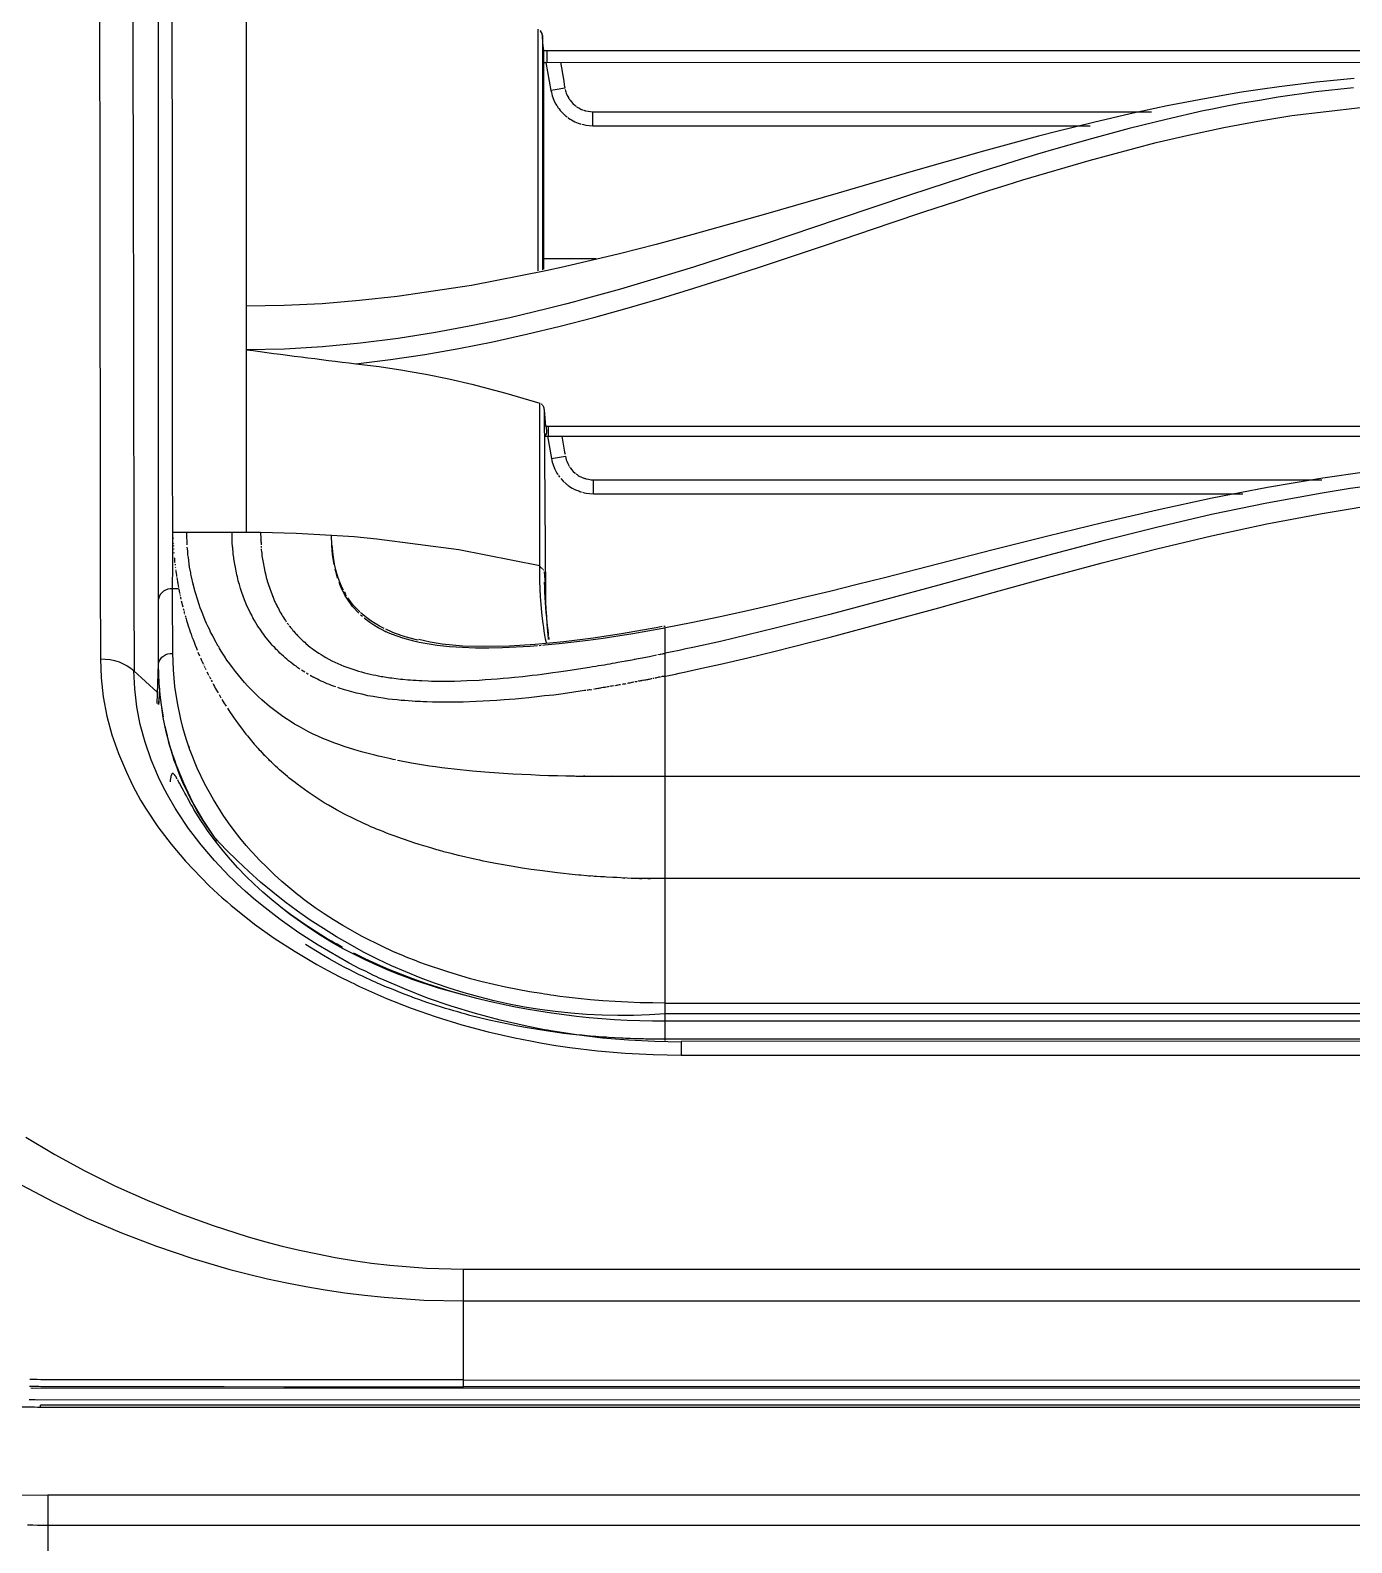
# Model space of a CAD drawing. Header units: millimetres. Extents: x 1291 to 5660, y 748 to 2981.
# Drawn here: x 1593.3 to 1639.9, y 2859.7 to 2913 of the extents above; entities that cross this region are included whole.
import ezdxf

# ---------------------------------------------------------------- set-up
doc = ezdxf.new("R2010")
doc.units = ezdxf.units.MM

msp = doc.modelspace()

# ---------------------------------------------------------------- linework, layer by layer
for p, q in [((1601.454, 2895.285), (1601.469, 2894.854)), ((1598.497, 2893.707), (1598.56, 2893.354)), ((1598.57, 2893.301), (1598.599, 2893.151)), ((1598.657, 2892.88), (1598.71, 2892.667)), ((1615.717, 2877.378), (1615.722, 2891.922)), ((1615.461, 2890.983), (1615.625, 2891.012)), ((1599.557, 2890.382), (1599.62, 2890.257)), ((1614.996, 2890.078), (1614.769, 2890.044)), ((1598.357, 2887.42), (1598.26, 2887.783))]:
    msp.add_line(p, q)
for points in [[(1600.951, 2949.99), (1600.951, 2895.29), (1599.654, 2895.29), (1598.855, 2895.285)], [(1597.858, 2890.668), (1597.858, 2892.372), (1597.849, 2892.943), (1597.849, 2912.781), (1597.839, 2917.166), (1597.839, 2928.908), (1597.849, 2930.66), (1597.849, 2945.905), (1597.858, 2946.902), (1597.858, 2948.267), (1597.868, 2948.688), (1597.868, 2949.477), (1597.839, 2948.872), (1597.824, 2948.267)], [(1600.951, 2884.255), (1600.728, 2884.521), (1600.52, 2884.788), (1600.322, 2885.054), (1600.133, 2885.325), (1599.789, 2885.872), (1599.484, 2886.423), (1599.218, 2886.985), (1598.991, 2887.551), (1598.962, 2887.624), (1598.841, 2887.982), (1598.797, 2888.127), (1598.715, 2888.413), (1598.642, 2888.703), (1598.521, 2889.279), (1598.434, 2889.86), (1598.405, 2890.15), (1598.381, 2890.445), (1598.366, 2890.736), (1598.357, 2891.031), (1598.357, 2891.883), (1598.352, 2892.168), (1598.357, 2895.29), (1598.352, 2897.87), (1598.352, 2909.993), (1598.342, 2911.136), (1598.342, 2941.37)], [(1595.772, 2914.035), (1595.777, 2911.692), (1595.782, 2909.297), (1595.782, 2906.838), (1595.787, 2904.321), (1595.792, 2901.742), (1595.796, 2900.43), (1595.796, 2896.408), (1595.801, 2893.654), (1595.806, 2890.837), (1595.83, 2890.16), (1595.908, 2889.492), (1596.038, 2888.819), (1596.213, 2888.156), (1596.44, 2887.493), (1596.721, 2886.835), (1596.876, 2886.506), (1596.958, 2886.341), (1597.045, 2886.181), (1597.224, 2885.857), (1597.418, 2885.538), (1597.834, 2884.913), (1598.299, 2884.304), (1598.802, 2883.703), (1599.354, 2883.123), (1599.644, 2882.837), (1599.944, 2882.556), (1600.099, 2882.416), (1600.259, 2882.281), (1600.414, 2882.145), (1600.578, 2882.01), (1601.241, 2881.487), (1601.938, 2880.988), (1602.669, 2880.514), (1603.434, 2880.064), (1603.826, 2879.851), (1604.227, 2879.638), (1604.634, 2879.435), (1604.74, 2879.386), (1604.842, 2879.338), (1604.944, 2879.285), (1605.05, 2879.236), (1605.897, 2878.868), (1606.763, 2878.525), (1607.649, 2878.22), (1608.554, 2877.939), (1609.479, 2877.692), (1610.422, 2877.475), (1610.66, 2877.426), (1611.023, 2877.354), (1611.144, 2877.334), (1611.265, 2877.31), (1611.381, 2877.291), (1611.865, 2877.208), (1612.353, 2877.136), (1613.326, 2877.02), (1614.309, 2876.933), (1615.291, 2876.884), (1616.283, 2876.865), (1776.738, 2876.87)], [(1596.953, 2913.56), (1596.953, 2911.223), (1596.958, 2908.832), (1596.963, 2906.378), (1596.968, 2903.866), (1596.973, 2901.296), (1596.977, 2899.985), (1596.977, 2898.663), (1596.982, 2897.323), (1596.982, 2895.972), (1596.987, 2893.219), (1596.992, 2890.407)], [(1611.235, 2904.51), (1611.235, 2913.033)], [(1611.434, 2904.573), (1611.434, 2912.273), (1611.41, 2912.539), (1611.39, 2912.81), (1611.386, 2912.844), (1611.376, 2912.878), (1611.361, 2912.912), (1611.323, 2912.97), (1611.308, 2912.984)], [(1611.39, 2912.81), (1611.39, 2904.544)], [(1611.434, 2912.258), (1611.448, 2912.283)], [(1611.434, 2912.273), (1671.346, 2912.273), (1671.375, 2912.258), (1671.404, 2912.254), (1671.419, 2912.249)], [(1611.54, 2912.273), (1611.54, 2911.862), (1671.332, 2911.857), (1671.399, 2911.847), (1671.458, 2911.833), (1671.52, 2911.818), (1671.574, 2911.799), (1671.646, 2911.755)], [(1611.429, 2911.852), (1611.448, 2911.852), (1611.487, 2911.857), (1611.526, 2911.866)], [(1611.511, 2911.857), (1611.686, 2910.869), (1611.705, 2910.807), (1611.719, 2910.739), (1611.739, 2910.676), (1611.763, 2910.618), (1611.807, 2910.497), (1611.865, 2910.381), (1611.884, 2910.352), (1611.908, 2910.323), (1611.918, 2910.294), (1611.937, 2910.269), (1611.981, 2910.216), (1612.015, 2910.163), (1612.107, 2910.066), (1612.203, 2909.979), (1612.228, 2909.96), (1612.257, 2909.935)], [(1612.024, 2911.862), (1612.141, 2911.194), (1612.16, 2911.068), (1612.184, 2910.947), (1611.836, 2910.889), (1611.69, 2910.869)], [(1640.008, 2911.291), (1638.677, 2911.165), (1637.361, 2911), (1636.698, 2910.908), (1636.04, 2910.807), (1635.711, 2910.753), (1635.381, 2910.695), (1635.057, 2910.637), (1634.728, 2910.579), (1633.421, 2910.323), (1632.115, 2910.042), (1630.813, 2909.742), (1629.525, 2909.418), (1628.877, 2909.253), (1628.228, 2909.084), (1627.589, 2908.909), (1626.941, 2908.73), (1624.38, 2908.004), (1621.815, 2907.254), (1619.255, 2906.509), (1616.69, 2905.788), (1615.403, 2905.444), (1614.106, 2905.115), (1613.457, 2904.955), (1612.808, 2904.8), (1612.16, 2904.65), (1611.511, 2904.51), (1608.893, 2903.997), (1606.265, 2903.605), (1604.944, 2903.46), (1603.622, 2903.353), (1602.291, 2903.285), (1600.951, 2903.266)], [(1612.194, 2910.903), (1612.203, 2910.86), (1612.213, 2910.821), (1612.228, 2910.777), (1612.262, 2910.695), (1612.305, 2910.618), (1612.315, 2910.603), (1612.324, 2910.584), (1612.339, 2910.565), (1612.349, 2910.545), (1612.378, 2910.511), (1612.402, 2910.477), (1612.465, 2910.415), (1612.542, 2910.337), (1612.562, 2910.327), (1612.581, 2910.313)], [(1604.813, 2901.238), (1606.033, 2901.383), (1607.243, 2901.562), (1608.443, 2901.771), (1609.643, 2902.008), (1610.829, 2902.274), (1612.015, 2902.559), (1613.205, 2902.869), (1613.796, 2903.034), (1614.381, 2903.198), (1615.557, 2903.542), (1616.724, 2903.9), (1617.881, 2904.268), (1619.047, 2904.645), (1621.365, 2905.42), (1623.684, 2906.204), (1624.84, 2906.591), (1625.997, 2906.973), (1626.583, 2907.162), (1627.163, 2907.351), (1627.744, 2907.535), (1628.33, 2907.714), (1630.663, 2908.406), (1633.024, 2909.03), (1634.215, 2909.311), (1635.41, 2909.563), (1636.611, 2909.79), (1637.811, 2909.984), (1640.231, 2910.269)], [(1612.281, 2909.916), (1612.31, 2909.897), (1612.368, 2909.863), (1612.421, 2909.829), (1612.533, 2909.766), (1612.654, 2909.718), (1612.721, 2909.698), (1612.75, 2909.689)], [(1612.595, 2910.298), (1612.634, 2910.274), (1612.668, 2910.255), (1612.746, 2910.211), (1612.828, 2910.177)], [(1612.847, 2910.173), (1612.871, 2910.163)], [(1612.891, 2910.158), (1612.91, 2910.153), (1612.997, 2910.134), (1613.084, 2910.124), (1613.171, 2910.119), (1632.865, 2910.119)], [(1613.171, 2909.626), (1613.171, 2910.119)], [(1612.784, 2909.679), (1612.842, 2909.664), (1612.915, 2909.65), (1613.041, 2909.63), (1613.171, 2909.626), (1630.706, 2909.626)], [(1613.288, 2904.936), (1611.444, 2904.936)], [(1611.531, 2891.389), (1611.531, 2891.394), (1611.502, 2891.529), (1611.477, 2891.665), (1611.453, 2891.805), (1611.434, 2891.941), (1611.419, 2892.076), (1611.381, 2892.347), (1611.366, 2892.483), (1611.347, 2892.754), (1611.323, 2893.03), (1611.303, 2893.572), (1611.303, 2893.707), (1611.298, 2893.843), (1611.298, 2899.844)], [(1611.342, 2899.825), (1611.347, 2899.82), (1611.366, 2899.81)], [(1611.376, 2899.796), (1611.39, 2899.781), (1611.4, 2899.767), (1611.424, 2899.718), (1611.434, 2899.68), (1611.444, 2899.646), (1611.453, 2899.607), (1611.477, 2899.322), (1611.497, 2899.041), (1671.283, 2899.041), (1671.317, 2899.036), (1671.346, 2899.031), (1671.37, 2899.026), (1671.38, 2899.026), (1671.395, 2899.022), (1671.414, 2899.017)], [(1611.453, 2899.607), (1611.497, 2893.093), (1611.502, 2892.836), (1611.511, 2892.58), (1611.531, 2892.323), (1611.545, 2892.067), (1611.565, 2891.805), (1611.584, 2891.68), (1611.589, 2891.549), (1611.598, 2891.515)], [(1611.473, 2898.668), (1611.492, 2898.678), (1671.322, 2898.688), (1671.38, 2898.678), (1671.428, 2898.663), (1671.448, 2898.659), (1671.467, 2898.654), (1671.395, 2898.775), (1671.409, 2899.017)], [(1611.502, 2898.683), (1611.55, 2898.818), (1611.531, 2899.036)], [(1611.521, 2898.678), (1611.545, 2898.688)], [(1611.569, 2898.688), (1611.71, 2897.894), (1611.71, 2897.899), (1611.719, 2897.831), (1611.739, 2897.768), (1611.753, 2897.71), (1611.778, 2897.642), (1611.826, 2897.521), (1611.889, 2897.405), (1611.903, 2897.376), (1611.923, 2897.347), (1611.937, 2897.323)], [(1611.608, 2898.688), (1611.608, 2899.041)], [(1612.078, 2898.688), (1612.174, 2898.121), (1612.189, 2898.049)], [(1611.71, 2897.899), (1611.855, 2897.918), (1612.203, 2897.976), (1612.232, 2897.845), (1612.247, 2897.807), (1612.281, 2897.724), (1612.32, 2897.647), (1612.334, 2897.628)], [(1612.344, 2897.608), (1612.358, 2897.594)], [(1612.368, 2897.574), (1612.397, 2897.541), (1612.421, 2897.507), (1612.479, 2897.444), (1612.547, 2897.381), (1612.562, 2897.366)], [(1640.371, 2897.415), (1639.878, 2897.347), (1639.394, 2897.274), (1638.9, 2897.202), (1636.95, 2896.873), (1635.004, 2896.495), (1633.068, 2896.079), (1631.132, 2895.634), (1629.211, 2895.159), (1627.284, 2894.675), (1625.368, 2894.187), (1623.446, 2893.693), (1622.488, 2893.451), (1621.52, 2893.214), (1620.562, 2892.981), (1619.594, 2892.754), (1618.626, 2892.531), (1617.658, 2892.318), (1616.69, 2892.115), (1615.674, 2891.912), (1615.63, 2891.907), (1615.103, 2891.805), (1614.575, 2891.713), (1614.047, 2891.631), (1613.53, 2891.554), (1613.007, 2891.481), (1612.494, 2891.418), (1611.981, 2891.36), (1611.468, 2891.312), (1611.405, 2891.307)], [(1611.957, 2897.294), (1611.995, 2897.24)], [(1612.039, 2897.192), (1612.126, 2897.095), (1612.223, 2897.003), (1612.247, 2896.984), (1612.276, 2896.965), (1612.3, 2896.95), (1612.329, 2896.926), (1612.383, 2896.887), (1612.436, 2896.853), (1612.552, 2896.795), (1612.673, 2896.752), (1612.707, 2896.732), (1612.736, 2896.723), (1612.77, 2896.718)], [(1612.581, 2897.352), (1612.595, 2897.342), (1612.615, 2897.328), (1612.654, 2897.303), (1612.687, 2897.279), (1612.765, 2897.24), (1612.847, 2897.207), (1612.867, 2897.202), (1612.891, 2897.192), (1612.91, 2897.187), (1612.929, 2897.182), (1613.017, 2897.163), (1613.104, 2897.149), (1638.866, 2897.149)], [(1613.191, 2896.655), (1613.191, 2897.149)], [(1612.799, 2896.708), (1612.867, 2896.689), (1612.929, 2896.674), (1613.055, 2896.665), (1613.191, 2896.655), (1636.078, 2896.655)], [(1640.85, 2896.969), (1639.863, 2896.834), (1639.369, 2896.757), (1638.881, 2896.679), (1636.925, 2896.321), (1634.98, 2895.919), (1633.044, 2895.469), (1631.118, 2894.985), (1629.196, 2894.482), (1627.28, 2893.959), (1625.363, 2893.432), (1623.446, 2892.909), (1621.525, 2892.401), (1619.599, 2891.912), (1618.631, 2891.68), (1617.663, 2891.452), (1616.695, 2891.239), (1616.448, 2891.186), (1616.206, 2891.133), (1615.964, 2891.084), (1615.901, 2891.07), (1615.843, 2891.06), (1615.78, 2891.046), (1615.717, 2891.036)], [(1615.717, 2890.228), (1615.843, 2890.252), (1616.085, 2890.3), (1616.206, 2890.329), (1616.448, 2890.378), (1616.695, 2890.431), (1617.179, 2890.537), (1617.668, 2890.644), (1618.636, 2890.871), (1619.599, 2891.104), (1621.53, 2891.597), (1623.451, 2892.11), (1625.368, 2892.638), (1627.284, 2893.17), (1629.201, 2893.698), (1631.122, 2894.216), (1633.049, 2894.709), (1634.98, 2895.169), (1636.925, 2895.59), (1638.881, 2895.963), (1639.369, 2896.045), (1639.863, 2896.122), (1640.352, 2896.2)], [(1598.865, 2894.859), (1598.86, 2895.034), (1598.855, 2895.077), (1598.855, 2895.29), (1598.371, 2895.29)], [(1598.371, 2895.096), (1598.376, 2895.072)], [(1598.376, 2894.922), (1598.381, 2894.898)], [(1598.865, 2894.903), (1598.86, 2894.946)], [(1600.467, 2894.83), (1600.457, 2894.883), (1600.457, 2895.058), (1600.452, 2895.101), (1600.452, 2895.29)], [(1604.048, 2894.158), (1603.995, 2894.496), (1603.966, 2894.84), (1603.956, 2895.188), (1602.708, 2895.256), (1601.454, 2895.285), (1601.203, 2895.285), (1600.951, 2895.29)], [(1601.454, 2895.024), (1601.459, 2894.985)], [(1601.459, 2894.942), (1601.469, 2894.898)], [(1611.298, 2894.114), (1608.438, 2894.675), (1605.549, 2895.058), (1604.755, 2895.13), (1603.956, 2895.188)], [(1598.381, 2894.825), (1598.386, 2894.801)], [(1598.386, 2894.729), (1598.391, 2894.704)], [(1598.395, 2894.579), (1598.4, 2894.554)], [(1598.41, 2894.404), (1598.415, 2894.38), (1598.424, 2894.259), (1598.429, 2894.23)], [(1606.212, 2887.275), (1606.125, 2887.29), (1606.042, 2887.309), (1605.941, 2887.329), (1605.839, 2887.353), (1605.723, 2887.377), (1605.607, 2887.406), (1605.476, 2887.435), (1605.345, 2887.469), (1605.055, 2887.546), (1604.895, 2887.59), (1604.736, 2887.638), (1604.397, 2887.745), (1604.213, 2887.812), (1604.034, 2887.875), (1603.84, 2887.953), (1603.651, 2888.03), (1603.477, 2888.108), (1603.308, 2888.185), (1603.138, 2888.267), (1602.974, 2888.355), (1602.809, 2888.447), (1602.654, 2888.538), (1602.495, 2888.635), (1602.345, 2888.732), (1602.195, 2888.834), (1601.904, 2889.047), (1601.769, 2889.158), (1601.498, 2889.39), (1601.372, 2889.506), (1601.246, 2889.627), (1601.125, 2889.753), (1601.004, 2889.874), (1600.888, 2890.005), (1600.777, 2890.131), (1600.564, 2890.392), (1600.462, 2890.528), (1600.365, 2890.658), (1600.268, 2890.794), (1600.181, 2890.929), (1600.089, 2891.07), (1600.007, 2891.205), (1599.988, 2891.244), (1599.964, 2891.278), (1599.915, 2891.365), (1599.886, 2891.413), (1599.828, 2891.52), (1599.765, 2891.646), (1599.731, 2891.709), (1599.692, 2891.781), (1599.659, 2891.859), (1599.605, 2891.965), (1599.552, 2892.076), (1599.504, 2892.188), (1599.417, 2892.41), (1599.368, 2892.522), (1599.329, 2892.633), (1599.291, 2892.749), (1599.213, 2892.972), (1599.179, 2893.088), (1599.146, 2893.199), (1599.063, 2893.514), (1599.054, 2893.567), (1599.039, 2893.615), (1599.01, 2893.77), (1598.996, 2893.819), (1598.991, 2893.872), (1598.952, 2894.066), (1598.908, 2894.404), (1598.899, 2894.453), (1598.894, 2894.496), (1598.889, 2894.545), (1598.889, 2894.588), (1598.884, 2894.637), (1598.87, 2894.772)], [(1598.879, 2894.68), (1598.875, 2894.729)], [(1602.834, 2890.474), (1602.771, 2890.518), (1602.703, 2890.571), (1602.635, 2890.615), (1602.567, 2890.673), (1602.504, 2890.716), (1602.437, 2890.77), (1602.258, 2890.925), (1602.195, 2890.987), (1602.137, 2891.036), (1602.083, 2891.099), (1602.04, 2891.142), (1601.996, 2891.176), (1601.953, 2891.229), (1601.909, 2891.273), (1601.866, 2891.321), (1601.822, 2891.365), (1601.783, 2891.418), (1601.653, 2891.573), (1601.609, 2891.636), (1601.566, 2891.694), (1601.522, 2891.747), (1601.435, 2891.878), (1601.382, 2891.946), (1601.338, 2892.023), (1601.29, 2892.101), (1601.241, 2892.188), (1601.183, 2892.275), (1601.14, 2892.376), (1601.091, 2892.473), (1601.038, 2892.575), (1600.985, 2892.681), (1600.936, 2892.802), (1600.888, 2892.914), (1600.84, 2893.044), (1600.796, 2893.17), (1600.743, 2893.311), (1600.709, 2893.451), (1600.689, 2893.519), (1600.665, 2893.586), (1600.651, 2893.654), (1600.636, 2893.727), (1600.612, 2893.795), (1600.602, 2893.862), (1600.588, 2893.925), (1600.578, 2893.993), (1600.564, 2894.056), (1600.554, 2894.114), (1600.525, 2894.298), (1600.515, 2894.356), (1600.51, 2894.409), (1600.501, 2894.467), (1600.491, 2894.52), (1600.491, 2894.574), (1600.486, 2894.632), (1600.481, 2894.685), (1600.467, 2894.83)], [(1600.477, 2894.729), (1600.472, 2894.787)], [(1601.469, 2894.806), (1601.478, 2894.762)], [(1601.478, 2894.714), (1601.478, 2894.666), (1601.488, 2894.617), (1601.498, 2894.564), (1601.503, 2894.516), (1601.503, 2894.462), (1601.512, 2894.409), (1601.546, 2894.225), (1601.575, 2894.041), (1601.599, 2893.911), (1601.633, 2893.785), (1601.653, 2893.707), (1601.677, 2893.63), (1601.686, 2893.606), (1601.686, 2893.577), (1601.711, 2893.509), (1601.774, 2893.315), (1601.919, 2892.943), (1601.938, 2892.885), (1601.972, 2892.827), (1602.049, 2892.657), (1602.083, 2892.604), (1602.108, 2892.551), (1602.137, 2892.493), (1602.17, 2892.439), (1602.204, 2892.391), (1602.229, 2892.338), (1602.267, 2892.289), (1602.301, 2892.236), (1602.335, 2892.188), (1602.359, 2892.139)], [(1603.966, 2894.84), (1604, 2894.506), (1604.053, 2894.177), (1604.087, 2894.017), (1604.131, 2893.857), (1604.155, 2893.78), (1604.179, 2893.707), (1604.237, 2893.553), (1604.295, 2893.407), (1604.368, 2893.262)], [(1598.415, 2894.356), (1598.42, 2894.332)], [(1598.434, 2894.182), (1598.439, 2894.158), (1598.439, 2894.133)], [(1598.444, 2894.08), (1598.449, 2894.056)], [(1598.458, 2893.983), (1598.463, 2893.959)], [(1598.463, 2893.935), (1598.468, 2893.906), (1598.473, 2893.882), (1598.473, 2893.857), (1598.487, 2893.785), (1598.492, 2893.756), (1598.492, 2893.732)], [(1598.933, 2894.211), (1598.923, 2894.259)], [(1598.947, 2894.114), (1598.937, 2894.162)], [(1600.544, 2894.177), (1600.535, 2894.235)], [(1604.169, 2893.678), (1604.126, 2893.833), (1604.082, 2893.998)], [(1611.298, 2894.104), (1611.303, 2894.095)], [(1611.303, 2894.085), (1611.313, 2894.075)], [(1611.313, 2894.07), (1611.323, 2894.066), (1611.332, 2894.061)], [(1611.332, 2894.051), (1611.347, 2894.046)], [(1611.347, 2894.041), (1611.366, 2894.027), (1611.381, 2894.017)], [(1611.39, 2894.003), (1611.4, 2893.998), (1611.41, 2893.988)], [(1611.419, 2893.974), (1611.424, 2893.969)], [(1611.453, 2893.896), (1611.477, 2893.62), (1611.497, 2893.344)], [(1598.507, 2893.659), (1598.512, 2893.63), (1598.512, 2893.606)], [(1598.526, 2893.533), (1598.531, 2893.504)], [(1598.545, 2893.432), (1598.55, 2893.402)], [(1599.029, 2893.669), (1599.02, 2893.717)], [(1599.088, 2893.412), (1599.078, 2893.461)], [(1601.73, 2893.446), (1601.754, 2893.378)], [(1604.484, 2893.054), (1604.353, 2893.223), (1604.285, 2893.373), (1604.227, 2893.523)], [(1611.453, 2893.538), (1611.463, 2893.359), (1611.468, 2893.18), (1611.487, 2892.822), (1611.511, 2892.464), (1611.531, 2892.284), (1611.545, 2892.105), (1611.565, 2891.926), (1611.589, 2891.747), (1611.598, 2891.704), (1611.598, 2891.655)], [(1598.56, 2893.301), (1598.352, 2893.301)], [(1598.584, 2893.214), (1598.594, 2893.18)], [(1598.604, 2893.122), (1598.608, 2893.098)], [(1598.613, 2893.069), (1598.623, 2893.04)], [(1598.628, 2893.01), (1598.633, 2892.986), (1598.637, 2892.957), (1598.647, 2892.933)], [(1598.662, 2892.856), (1598.671, 2892.831)], [(1601.798, 2893.252), (1601.817, 2893.19)], [(1601.866, 2893.064), (1601.895, 2893.006)], [(1604.92, 2892.439), (1604.697, 2892.681), (1604.513, 2892.943), (1604.469, 2893.01), (1604.426, 2893.083), (1604.392, 2893.156)], [(1604.406, 2893.194), (1604.445, 2893.122)], [(1604.949, 2892.493), (1604.721, 2892.73), (1604.527, 2892.986)], [(1598.691, 2892.735), (1598.7, 2892.71)], [(1598.725, 2892.599), (1598.734, 2892.58), (1598.739, 2892.56)], [(1598.744, 2892.541), (1598.749, 2892.522)], [(1598.754, 2892.502), (1598.758, 2892.478), (1598.763, 2892.459), (1598.768, 2892.444)], [(1598.773, 2892.425), (1598.783, 2892.405)], [(1598.797, 2892.352), (1598.802, 2892.338), (1598.807, 2892.318), (1598.812, 2892.304)], [(1598.816, 2892.284), (1598.821, 2892.27), (1598.826, 2892.255), (1598.846, 2892.183), (1598.87, 2892.115), (1598.918, 2891.96), (1598.942, 2891.873), (1598.971, 2891.791), (1599.005, 2891.704), (1599.034, 2891.612), (1599.073, 2891.515), (1599.107, 2891.423), (1599.146, 2891.321), (1599.189, 2891.215), (1599.204, 2891.181), (1599.218, 2891.142)], [(1601.996, 2892.768), (1602.025, 2892.715)], [(1605.815, 2891.907), (1605.65, 2891.989), (1605.495, 2892.081), (1605.345, 2892.173), (1605.205, 2892.275), (1605.137, 2892.328), (1605.074, 2892.381), (1605.041, 2892.41), (1605.007, 2892.435), (1604.978, 2892.464)], [(1605.041, 2892.323), (1605.007, 2892.352), (1604.978, 2892.381)], [(1611.211, 2891.292), (1610.96, 2891.273), (1610.713, 2891.254), (1610.466, 2891.244), (1609.977, 2891.225), (1609.498, 2891.215), (1609.029, 2891.215), (1608.569, 2891.234), (1608.346, 2891.244), (1608.119, 2891.263), (1607.901, 2891.283), (1607.683, 2891.307), (1607.47, 2891.336), (1607.257, 2891.375), (1607.049, 2891.413), (1606.851, 2891.457), (1606.463, 2891.563), (1606.1, 2891.689), (1606.013, 2891.728), (1605.926, 2891.762), (1605.8, 2891.82), (1605.762, 2891.844), (1605.602, 2891.926), (1605.447, 2892.018), (1605.307, 2892.115), (1605.166, 2892.217), (1605.103, 2892.27)], [(1602.393, 2892.091), (1602.422, 2892.062), (1602.437, 2892.033)], [(1602.466, 2892.004), (1602.49, 2891.975), (1602.514, 2891.941), (1602.533, 2891.912), (1602.567, 2891.878), (1602.592, 2891.839), (1602.621, 2891.805), (1602.654, 2891.771), (1602.688, 2891.733), (1602.834, 2891.578), (1602.877, 2891.539), (1602.911, 2891.5), (1602.955, 2891.457), (1603.008, 2891.418), (1603.051, 2891.375), (1603.206, 2891.244)], [(1605.883, 2891.781), (1605.844, 2891.801)], [(1605.858, 2891.888), (1606.076, 2891.791), (1606.168, 2891.757), (1606.541, 2891.626), (1606.943, 2891.52), (1607.015, 2891.5)], [(1615.616, 2891.97), (1615.403, 2891.926), (1615.194, 2891.888), (1614.183, 2891.713), (1613.181, 2891.563), (1612.145, 2891.438), (1611.134, 2891.346), (1610.224, 2891.287), (1609.353, 2891.273), (1608.583, 2891.287), (1607.857, 2891.355), (1607.431, 2891.428), (1607.035, 2891.52)], [(1615.712, 2891.98), (1615.669, 2891.97)], [(1601.74, 2891.471), (1601.696, 2891.52)], [(1602.722, 2891.699), (1602.756, 2891.655), (1602.79, 2891.621)], [(1603.105, 2891.331), (1603.153, 2891.287)], [(1603.206, 2891.244), (1603.269, 2891.2), (1603.327, 2891.157), (1603.39, 2891.118), (1603.448, 2891.07), (1603.511, 2891.031), (1603.589, 2890.983), (1603.656, 2890.944), (1603.753, 2890.881), (1603.864, 2890.823), (1603.966, 2890.77), (1604.073, 2890.721), (1604.174, 2890.673), (1604.285, 2890.624), (1604.392, 2890.581), (1604.494, 2890.542), (1604.6, 2890.503), (1604.702, 2890.47), (1604.813, 2890.436), (1604.91, 2890.402), (1605.011, 2890.373), (1605.118, 2890.344), (1605.22, 2890.32), (1605.316, 2890.295), (1605.418, 2890.276), (1605.515, 2890.257), (1605.704, 2890.218)], [(1611.342, 2891.302), (1611.274, 2891.297)], [(1611.608, 2891.612), (1611.618, 2891.568), (1611.618, 2891.515)], [(1595.806, 2890.837), (1595.975, 2890.828), (1596.145, 2890.808), (1596.305, 2890.774), (1596.464, 2890.726), (1596.614, 2890.663), (1596.75, 2890.591), (1596.876, 2890.508), (1596.992, 2890.411)], [(1598.028, 2888.795), (1597.97, 2889.129), (1597.926, 2889.468), (1597.892, 2889.807), (1597.868, 2890.237), (1597.853, 2890.668)], [(1599.247, 2891.075), (1599.305, 2890.939)], [(1599.334, 2890.871), (1599.349, 2890.842), (1599.359, 2890.813), (1599.373, 2890.779), (1599.426, 2890.663)], [(1599.402, 2890.721), (1599.412, 2890.692)], [(1602.379, 2890.823), (1602.316, 2890.871)], [(1605.704, 2890.218), (1605.766, 2890.208), (1605.825, 2890.199), (1605.878, 2890.189), (1605.946, 2890.179), (1606.008, 2890.169), (1606.076, 2890.16), (1606.386, 2890.121), (1606.473, 2890.116), (1606.647, 2890.097), (1606.744, 2890.092), (1606.836, 2890.082), (1606.933, 2890.078), (1607.035, 2890.073), (1607.141, 2890.068), (1607.364, 2890.058), (1607.485, 2890.053), (1607.606, 2890.053), (1607.727, 2890.048), (1608.065, 2890.048), (1608.288, 2890.053), (1608.515, 2890.058), (1608.728, 2890.068), (1609.164, 2890.087), (1609.377, 2890.102), (1609.585, 2890.116), (1609.793, 2890.136), (1610.001, 2890.15), (1610.2, 2890.169), (1610.408, 2890.189), (1610.698, 2890.218), (1611.027, 2890.257), (1611.202, 2890.276), (1611.376, 2890.3), (1611.753, 2890.349), (1611.952, 2890.378), (1612.368, 2890.436), (1612.586, 2890.47), (1612.818, 2890.503), (1613.05, 2890.542), (1613.157, 2890.562), (1613.268, 2890.576), (1613.37, 2890.595), (1613.476, 2890.615), (1613.578, 2890.629), (1613.675, 2890.649), (1613.776, 2890.663), (1613.864, 2890.683), (1613.96, 2890.697), (1614.052, 2890.716), (1614.478, 2890.789), (1614.556, 2890.804), (1614.769, 2890.847), (1614.841, 2890.862), (1614.909, 2890.871), (1614.977, 2890.886), (1615.04, 2890.895), (1615.098, 2890.91), (1615.161, 2890.92), (1615.214, 2890.934), (1615.262, 2890.944), (1615.369, 2890.963), (1615.417, 2890.973)], [(1614.314, 2890.76), (1614.391, 2890.774)], [(1614.623, 2890.818), (1614.701, 2890.833)], [(1615.504, 2890.987), (1615.548, 2890.997), (1615.582, 2891.007)], [(1615.625, 2891.012), (1615.659, 2891.021), (1615.688, 2891.026), (1615.722, 2891.031)], [(1597.805, 2889.661), (1596.987, 2890.416)], [(1616.283, 2877.329), (1615.354, 2877.344), (1614.43, 2877.392), (1613.505, 2877.47), (1612.595, 2877.581), (1612.141, 2877.649), (1611.686, 2877.721), (1611.569, 2877.741), (1611.458, 2877.76), (1611.347, 2877.784), (1611.231, 2877.804), (1611.008, 2877.847), (1610.781, 2877.896), (1609.895, 2878.099), (1609.029, 2878.331), (1608.177, 2878.588), (1607.344, 2878.878), (1606.531, 2879.198), (1605.733, 2879.541), (1605.631, 2879.585), (1605.534, 2879.633), (1605.437, 2879.677), (1605.147, 2879.822), (1604.953, 2879.914), (1604.576, 2880.112), (1604.208, 2880.316), (1603.487, 2880.737), (1602.8, 2881.182), (1602.141, 2881.647), (1601.512, 2882.135), (1601.207, 2882.387), (1600.912, 2882.648), (1600.772, 2882.779), (1600.627, 2882.91), (1600.486, 2883.045), (1600.351, 2883.176), (1599.833, 2883.723), (1599.354, 2884.284), (1598.918, 2884.855), (1598.521, 2885.441), (1598.439, 2885.572), (1598.168, 2886.041), (1598.086, 2886.196), (1597.931, 2886.506), (1597.858, 2886.661), (1597.592, 2887.275), (1597.379, 2887.9), (1597.21, 2888.524), (1597.089, 2889.148), (1597.016, 2889.777), (1596.987, 2890.411)], [(1599.441, 2890.634), (1599.45, 2890.61)], [(1599.465, 2890.581), (1599.475, 2890.557), (1599.489, 2890.528)], [(1599.499, 2890.503), (1599.513, 2890.479), (1599.523, 2890.455)], [(1599.567, 2890.363), (1599.581, 2890.339)], [(1599.601, 2890.3), (1599.61, 2890.276)], [(1599.639, 2890.218), (1599.649, 2890.203)], [(1599.659, 2890.184), (1599.683, 2890.131)], [(1603.013, 2890.363), (1602.896, 2890.431)], [(1603.134, 2890.286), (1603.071, 2890.329)], [(1604.102, 2889.845), (1604.024, 2889.869), (1603.952, 2889.898), (1603.879, 2889.932), (1603.802, 2889.957), (1603.734, 2889.99), (1603.661, 2890.019), (1603.593, 2890.053), (1603.516, 2890.087), (1603.458, 2890.121), (1603.259, 2890.218), (1603.197, 2890.252)], [(1603.39, 2890.155), (1603.318, 2890.189)], [(1605.602, 2890.237), (1605.66, 2890.228)], [(1615.253, 2890.131), (1615.219, 2890.131), (1615.185, 2890.121), (1615.156, 2890.111), (1615.122, 2890.111), (1615.093, 2890.097), (1615.054, 2890.097), (1615.02, 2890.087), (1614.996, 2890.078)], [(1615.32, 2890.145), (1615.286, 2890.14)], [(1615.548, 2890.189), (1615.519, 2890.189), (1615.485, 2890.184), (1615.456, 2890.174), (1615.417, 2890.165), (1615.383, 2890.155), (1615.354, 2890.155)], [(1615.722, 2890.223), (1615.688, 2890.218), (1615.654, 2890.218), (1615.616, 2890.208), (1615.582, 2890.199)], [(1599.712, 2890.078), (1599.741, 2890.024)], [(1599.77, 2889.971), (1599.799, 2889.913), (1599.828, 2889.86), (1599.857, 2889.802), (1599.954, 2889.637)], [(1599.891, 2889.748), (1599.92, 2889.69)], [(1599.988, 2889.579), (1600.055, 2889.463)], [(1612.92, 2889.724), (1612.9, 2889.715), (1612.871, 2889.715), (1612.499, 2889.656), (1612.126, 2889.603), (1611.797, 2889.56), (1611.468, 2889.526), (1611.192, 2889.492), (1610.906, 2889.463), (1610.664, 2889.439), (1610.432, 2889.414), (1610.234, 2889.405), (1610.04, 2889.385), (1609.788, 2889.371), (1609.532, 2889.352), (1609.3, 2889.342), (1609.058, 2889.327), (1608.593, 2889.308), (1607.518, 2889.308), (1607.31, 2889.318), (1607.18, 2889.318), (1607.093, 2889.327), (1607.005, 2889.327), (1606.899, 2889.337), (1606.793, 2889.342), (1606.662, 2889.352), (1606.541, 2889.361), (1606.405, 2889.371), (1606.265, 2889.385), (1606.1, 2889.405), (1605.946, 2889.419), (1605.776, 2889.448), (1605.607, 2889.473), (1605.418, 2889.506), (1605.234, 2889.535), (1605.036, 2889.584), (1604.837, 2889.627), (1604.755, 2889.647), (1604.668, 2889.671), (1604.586, 2889.69), (1604.503, 2889.715), (1604.416, 2889.739), (1604.339, 2889.768), (1604.261, 2889.792), (1604.174, 2889.821)], [(1613.128, 2889.748), (1612.983, 2889.734), (1612.954, 2889.724)], [(1613.07, 2889.748), (1613.041, 2889.739), (1613.007, 2889.734)], [(1613.215, 2889.768), (1613.186, 2889.758)], [(1613.626, 2889.836), (1613.592, 2889.826), (1613.559, 2889.826), (1613.534, 2889.821), (1613.302, 2889.777), (1613.273, 2889.777), (1613.239, 2889.768)], [(1613.389, 2889.792), (1613.36, 2889.792), (1613.326, 2889.782)], [(1613.447, 2889.802), (1613.418, 2889.802)], [(1613.743, 2889.855), (1613.713, 2889.845), (1613.68, 2889.845), (1613.655, 2889.836)], [(1613.864, 2889.879), (1613.834, 2889.869), (1613.801, 2889.869), (1613.776, 2889.855)], [(1613.922, 2889.889), (1613.897, 2889.879)], [(1614.043, 2889.903), (1614.018, 2889.898), (1613.985, 2889.898), (1613.955, 2889.889)], [(1614.139, 2889.923), (1614.11, 2889.923), (1614.076, 2889.913)], [(1614.328, 2889.957), (1614.294, 2889.947), (1614.265, 2889.947), (1614.231, 2889.942), (1614.202, 2889.932)], [(1614.609, 2890.01), (1614.57, 2890), (1614.546, 2890), (1614.512, 2889.99), (1614.386, 2889.966)], [(1614.483, 2889.981), (1614.449, 2889.976), (1614.415, 2889.976)], [(1614.735, 2890.034), (1614.701, 2890.024), (1614.672, 2890.019), (1614.643, 2890.019)], [(1614.831, 2890.053), (1614.802, 2890.044)], [(1614.89, 2890.068), (1614.865, 2890.053)], [(1614.962, 2890.078), (1614.928, 2890.068)], [(1598.26, 2887.783), (1598.124, 2888.263), (1598.023, 2888.771), (1597.994, 2888.945), (1597.97, 2889.114)], [(1600.089, 2889.405), (1600.128, 2889.342), (1600.162, 2889.284), (1600.239, 2889.168)], [(1600.283, 2889.1), (1600.327, 2889.032), (1600.38, 2888.945), (1600.438, 2888.863), (1600.506, 2888.761), (1600.578, 2888.664), (1600.66, 2888.548), (1600.743, 2888.437), (1600.84, 2888.311), (1600.936, 2888.18), (1600.99, 2888.117), (1601.135, 2887.943), (1601.183, 2887.89), (1601.227, 2887.832)], [(1598.173, 2888.122), (1598.095, 2888.456)], [(1598.308, 2887.59), (1598.255, 2887.759), (1598.211, 2887.924)], [(1598.449, 2887.193), (1598.362, 2887.45)], [(1598.913, 2887.764), (1598.937, 2887.696)], [(1601.227, 2887.832), (1601.362, 2887.682), (1601.401, 2887.633), (1601.445, 2887.59), (1601.561, 2887.464), (1601.599, 2887.43)], [(1601.27, 2887.783), (1601.319, 2887.73)], [(2335.279, 2883.084), (1614.74, 2883.094), (1614.667, 2883.098), (1614.517, 2883.098), (1614.372, 2883.108), (1614.154, 2883.113), (1614.009, 2883.123), (1613.936, 2883.123), (1613.868, 2883.128), (1613.651, 2883.142), (1613.583, 2883.147), (1613.51, 2883.147), (1613.438, 2883.152), (1613.302, 2883.161), (1613.229, 2883.166), (1613.162, 2883.176), (1612.949, 2883.19), (1612.746, 2883.205), (1612.678, 2883.215), (1612.542, 2883.224), (1611.923, 2883.292), (1611.303, 2883.37), (1610.989, 2883.413), (1610.679, 2883.461), (1610.364, 2883.51), (1609.735, 2883.626), (1609.425, 2883.684), (1609.3, 2883.708), (1609.179, 2883.737), (1609.058, 2883.762), (1608.428, 2883.907), (1608.298, 2883.941), (1608.172, 2883.97), (1607.911, 2884.037), (1607.852, 2884.057), (1607.794, 2884.071), (1607.731, 2884.091), (1607.669, 2884.105), (1607.596, 2884.125), (1607.528, 2884.149), (1607.451, 2884.168), (1607.378, 2884.192), (1607.214, 2884.241), (1607.126, 2884.265), (1607.039, 2884.294), (1606.855, 2884.352), (1606.759, 2884.386), (1606.662, 2884.415), (1606.56, 2884.454), (1606.459, 2884.488), (1606.159, 2884.594), (1606.023, 2884.647), (1605.892, 2884.696), (1605.771, 2884.744), (1605.65, 2884.792), (1605.544, 2884.836), (1605.442, 2884.88), (1605.345, 2884.918), (1605.253, 2884.962), (1605.176, 2884.996), (1605.094, 2885.034), (1604.75, 2885.194), (1604.416, 2885.364), (1604.131, 2885.518), (1603.85, 2885.678), (1603.7, 2885.765), (1603.55, 2885.857), (1603.269, 2886.041), (1603.134, 2886.133), (1602.998, 2886.23), (1602.867, 2886.322), (1602.742, 2886.419), (1602.669, 2886.472), (1602.466, 2886.632), (1602.398, 2886.69), (1602.33, 2886.748), (1602.258, 2886.806), (1602.19, 2886.864), (1602.117, 2886.927), (1602.049, 2886.99), (1601.982, 2887.057), (1601.909, 2887.12), (1601.841, 2887.188), (1601.769, 2887.256), (1601.74, 2887.29), (1601.706, 2887.319), (1601.672, 2887.358), (1601.638, 2887.391), (1601.483, 2887.546)], [(1599.857, 2884.512), (1599.431, 2885.146), (1599.058, 2885.794), (1598.744, 2886.448), (1598.478, 2887.111), (1598.391, 2887.362)], [(1606.279, 2887.261), (1606.347, 2887.246), (1606.773, 2887.169), (1606.981, 2887.135), (1607.199, 2887.101), (1607.412, 2887.067), (1607.625, 2887.038), (1607.843, 2887.009), (1608.056, 2886.985), (1608.274, 2886.956), (1608.491, 2886.932), (1608.709, 2886.912), (1608.927, 2886.888), (1609.362, 2886.849), (1609.692, 2886.825), (1610.021, 2886.806), (1610.345, 2886.782), (1610.669, 2886.767), (1610.984, 2886.753), (1611.303, 2886.738), (1611.608, 2886.728), (1611.918, 2886.719), (1612.218, 2886.714), (1612.523, 2886.709), (1612.566, 2886.704), (1613.2, 2886.699), (1613.244, 2886.694), (2335.303, 2886.685)], [(1598.323, 2886.777), (1598.308, 2886.748), (1598.299, 2886.714), (1598.289, 2886.704), (1598.289, 2886.67), (1598.265, 2886.559), (1598.265, 2886.496)], [(1598.279, 2886.617), (1598.274, 2886.588)], [(1598.376, 2886.791), (1598.357, 2886.796), (1598.342, 2886.796), (1598.332, 2886.791), (1598.332, 2886.786)], [(1598.516, 2886.607), (1598.487, 2886.646), (1598.473, 2886.68), (1598.376, 2886.791)], [(1598.453, 2886.709), (1598.434, 2886.724), (1598.429, 2886.738), (1598.41, 2886.762), (1598.386, 2886.777)], [(1608.636, 2878.98), (1607.727, 2879.231), (1606.836, 2879.522), (1606.618, 2879.599), (1606.4, 2879.682), (1606.294, 2879.725), (1606.183, 2879.764), (1605.97, 2879.851), (1605.549, 2880.035), (1605.137, 2880.224), (1604.736, 2880.422), (1604.339, 2880.63), (1603.956, 2880.848), (1603.584, 2881.075), (1603.216, 2881.313), (1602.863, 2881.559), (1602.514, 2881.811), (1602.345, 2881.942), (1601.851, 2882.343), (1601.532, 2882.615), (1601.227, 2882.895), (1600.936, 2883.176), (1600.656, 2883.466), (1600.389, 2883.762), (1600.138, 2884.062), (1599.896, 2884.367), (1599.751, 2884.56), (1599.61, 2884.754), (1599.475, 2884.947), (1599.344, 2885.141), (1599.102, 2885.528), (1599.049, 2885.625), (1598.991, 2885.717), (1598.884, 2885.91), (1598.841, 2886.002), (1598.783, 2886.099), (1598.739, 2886.191), (1598.686, 2886.278), (1598.599, 2886.452), (1598.574, 2886.491), (1598.55, 2886.535), (1598.531, 2886.573)], [(1612.881, 2886.699), (1612.837, 2886.704)], [(1613.883, 2886.69), (1613.834, 2886.694)], [(1599.896, 2884.367), (1599.891, 2884.434), (1599.886, 2884.497)], [(1615.712, 2878.699), (1615.277, 2878.704), (1614.836, 2878.714), (1614.396, 2878.733), (1613.96, 2878.757), (1613.525, 2878.786), (1613.089, 2878.82), (1612.654, 2878.864), (1612.223, 2878.912), (1612.005, 2878.936), (1611.792, 2878.965), (1611.686, 2878.985), (1611.574, 2878.999), (1611.468, 2879.014), (1611.361, 2879.033), (1610.935, 2879.101), (1610.51, 2879.178), (1610.088, 2879.261), (1609.677, 2879.352), (1609.266, 2879.454), (1608.854, 2879.561), (1608.051, 2879.798), (1607.267, 2880.064), (1607.068, 2880.137), (1606.88, 2880.209), (1606.686, 2880.287), (1606.589, 2880.325), (1606.492, 2880.364), (1606.12, 2880.524), (1605.747, 2880.693), (1605.036, 2881.051), (1604.348, 2881.434), (1604.019, 2881.637), (1603.695, 2881.85), (1603.38, 2882.063), (1603.071, 2882.285), (1602.993, 2882.343), (1602.848, 2882.46), (1602.771, 2882.518), (1602.48, 2882.75), (1602.204, 2882.992), (1601.933, 2883.234), (1601.672, 2883.486), (1601.42, 2883.737), (1601.299, 2883.863), (1601.183, 2883.994), (1601.12, 2884.057), (1600.951, 2884.255)], [(1601.062, 2884.125), (1601.009, 2884.187)], [(1613.021, 2883.186), (1613.089, 2883.181)], [(1614.227, 2883.113), (1614.299, 2883.108)], [(1614.817, 2883.094), (1614.89, 2883.089)], [(1615.112, 2883.089), (1615.19, 2883.084)], [(1604.339, 2880.664), (1604.242, 2880.717), (1604.15, 2880.775), (1604.053, 2880.829), (1603.952, 2880.882), (1603.768, 2880.993), (1603.579, 2881.104), (1603.216, 2881.337), (1602.863, 2881.574), (1602.514, 2881.821), (1602.18, 2882.072)], [(2335.439, 2877.431), (1615.02, 2877.431), (1614.952, 2877.436), (1614.643, 2877.441), (1614.488, 2877.45), (1614.401, 2877.45), (1614.323, 2877.455), (1614.236, 2877.46), (1614.159, 2877.46), (1613.723, 2877.484), (1613.641, 2877.494), (1613.554, 2877.499), (1613.457, 2877.504), (1613.37, 2877.513), (1613.278, 2877.518), (1613.181, 2877.528), (1612.973, 2877.547), (1612.775, 2877.567), (1612.566, 2877.586), (1612.358, 2877.61), (1612.145, 2877.634), (1611.521, 2877.721), (1610.863, 2877.828), (1610.529, 2877.891), (1610.19, 2877.954), (1609.851, 2878.026), (1609.517, 2878.104), (1609.169, 2878.181), (1608.835, 2878.268), (1608.695, 2878.307), (1608.549, 2878.346), (1608.409, 2878.389), (1608.264, 2878.428), (1608.109, 2878.472), (1607.969, 2878.515), (1607.504, 2878.66), (1607.354, 2878.714), (1607.189, 2878.767), (1607.035, 2878.825), (1606.88, 2878.878), (1606.715, 2878.941), (1606.551, 2878.999), (1606.396, 2879.062), (1606.067, 2879.198), (1605.897, 2879.265), (1605.733, 2879.338), (1605.66, 2879.367), (1605.592, 2879.396), (1605.505, 2879.44), (1605.413, 2879.478), (1605.297, 2879.532), (1605.186, 2879.585), (1605.05, 2879.648), (1604.91, 2879.711), (1604.755, 2879.788), (1604.6, 2879.87), (1604.426, 2879.957), (1604.252, 2880.049), (1603.874, 2880.262), (1603.666, 2880.383), (1603.458, 2880.509), (1603.042, 2880.771)], [(1615.717, 2878.699), (2334.747, 2878.699)], [(1614.798, 2877.436), (1614.72, 2877.441)], [(1974.087, 2877.354), (1616.283, 2877.349), (1616.283, 2876.865)], [(1593.178, 2873.971), (1594.199, 2873.366), (1595.254, 2872.79), (1596.338, 2872.252), (1597.456, 2871.749), (1598.604, 2871.284), (1599.78, 2870.859), (1600.98, 2870.476), (1601.595, 2870.302), (1602.209, 2870.137), (1602.829, 2869.992), (1603.458, 2869.857), (1604.087, 2869.736), (1604.726, 2869.629), (1605.365, 2869.532), (1606.008, 2869.46), (1607.306, 2869.353), (1608.607, 2869.319)], [(1593.009, 2872.291), (1594.151, 2871.691), (1595.332, 2871.125), (1596.547, 2870.602), (1597.79, 2870.128), (1599.068, 2869.697), (1600.37, 2869.315), (1601.033, 2869.145), (1601.696, 2868.986), (1602.374, 2868.84), (1603.051, 2868.71), (1603.734, 2868.594), (1604.421, 2868.492), (1605.113, 2868.405), (1605.81, 2868.332), (1607.204, 2868.235), (1608.607, 2868.201), (1776.738, 2868.201)], [(1593.309, 2865.201), (1593.439, 2865.196), (1593.638, 2865.196), (1593.706, 2865.191), (1595.419, 2865.191), (1595.946, 2865.186), (1598.057, 2865.181), (1600.167, 2865.181), (1602.277, 2865.177), (1604.387, 2865.177), (1606.497, 2865.172), (1608.607, 2865.172), (1608.607, 2869.319), (1677.502, 2869.319)], [(1584.892, 2865.598), (1585.183, 2865.525), (1585.279, 2865.501), (1585.667, 2865.404), (1586.446, 2865.235), (1587.23, 2865.075), (1588.019, 2864.939), (1588.813, 2864.818), (1589.611, 2864.717), (1590.419, 2864.63), (1591.228, 2864.562), (1592.046, 2864.509), (1592.457, 2864.489), (1592.868, 2864.475), (1593.072, 2864.47), (1593.28, 2864.465), (1593.488, 2864.465), (1593.589, 2864.46), (1593.691, 2864.46), (1593.691, 2864.518), (1593.696, 2864.523)], [(1608.607, 2865.419), (1598.153, 2865.419), (1596.063, 2865.423), (1593.71, 2865.423), (1593.58, 2865.428), (1593.449, 2865.428), (1593.318, 2865.433)], [(1593.357, 2865.138), (1593.406, 2865.133), (1792.778, 2865.138)], [(1608.607, 2865.414), (1692.671, 2865.419), (1877.542, 2865.419), (1908.929, 2865.423), (2175.337, 2865.423)], [(1990.073, 2865.181), (1692.671, 2865.177), (1608.607, 2865.172)], [(1990.073, 2864.717), (1593.599, 2864.707), (1593.502, 2864.712), (1593.299, 2864.712)], [(1593.696, 2864.538), (2358.38, 2864.552)], [(1593.691, 2864.46), (2358.38, 2864.475)], [(1592.984, 2861.363), (1593.948, 2861.353), (1593.948, 2785.978)], [(2358.123, 2861.363), (1593.948, 2861.353)], [(2358.123, 2860.303), (1593.948, 2860.288), (1593.594, 2860.288), (1593.42, 2860.293), (1593.241, 2860.293)]]:
    msp.add_lwpolyline(points)
for points in [[(1639.989, 2910.961), (1638.658, 2910.816), (1637.332, 2910.632), (1636.669, 2910.521), (1636.006, 2910.405), (1635.348, 2910.279), (1635.018, 2910.211), (1634.689, 2910.148), (1633.378, 2909.848), (1632.076, 2909.529), (1630.779, 2909.18), (1629.486, 2908.817), (1628.843, 2908.624), (1628.199, 2908.425), (1627.56, 2908.227), (1626.921, 2908.024), (1624.366, 2907.191), (1621.82, 2906.33), (1619.274, 2905.478), (1616.719, 2904.645), (1615.432, 2904.249), (1614.144, 2903.871), (1613.496, 2903.687), (1612.847, 2903.508), (1612.523, 2903.421), (1612.199, 2903.339), (1611.874, 2903.252), (1611.55, 2903.169), (1610.243, 2902.86), (1608.932, 2902.584), (1607.62, 2902.337), (1606.299, 2902.129), (1604.973, 2901.959), (1603.637, 2901.833), (1602.296, 2901.756), (1600.951, 2901.732, 0.003522), (1604.813, 2901.238), (1605.636, 2901.137), (1606.463, 2901.011), (1606.662, 2900.977), (1606.87, 2900.943), (1607.068, 2900.904), (1607.277, 2900.866), (1608.09, 2900.701), (1608.903, 2900.517), (1609.706, 2900.309), (1610.103, 2900.202), (1610.897, 2899.97), (1611.298, 2899.844), (1611.313, 2899.839)], [(1598.357, 2893.301, 0.380077), (1597.849, 2892.943)], [(1597.805, 2889.255), (1597.829, 2889.961), (1597.858, 2890.668, -0.387881), (1598.357, 2891.026)], [(1597.926, 2889.453), (1597.892, 2889.797, -0.002091), (1597.858, 2889.231), (1597.916, 2889.632)], [(2334.747, 2878.326), (1615.722, 2878.326, -0.22992), (1599.852, 2884.512), (1599.639, 2884.821), (1599.431, 2885.136), (1599.233, 2885.455), (1598.971, 2885.935), (1598.816, 2886.264), (1598.739, 2886.423), (1598.599, 2886.757), (1598.478, 2887.087), (1598.41, 2887.256), (1598.308, 2887.614)], [(2334.747, 2878.065), (1615.722, 2878.065, -0.066748), (1608.641, 2878.98), (1608.177, 2879.11), (1607.727, 2879.251), (1607.277, 2879.396), (1606.826, 2879.551), (1606.396, 2879.715), (1605.975, 2879.89), (1605.549, 2880.069), (1605.142, 2880.258), (1604.736, 2880.456)]]:
    msp.add_lwpolyline(points, format="xyb")

doc.saveas('drawing.dxf')
